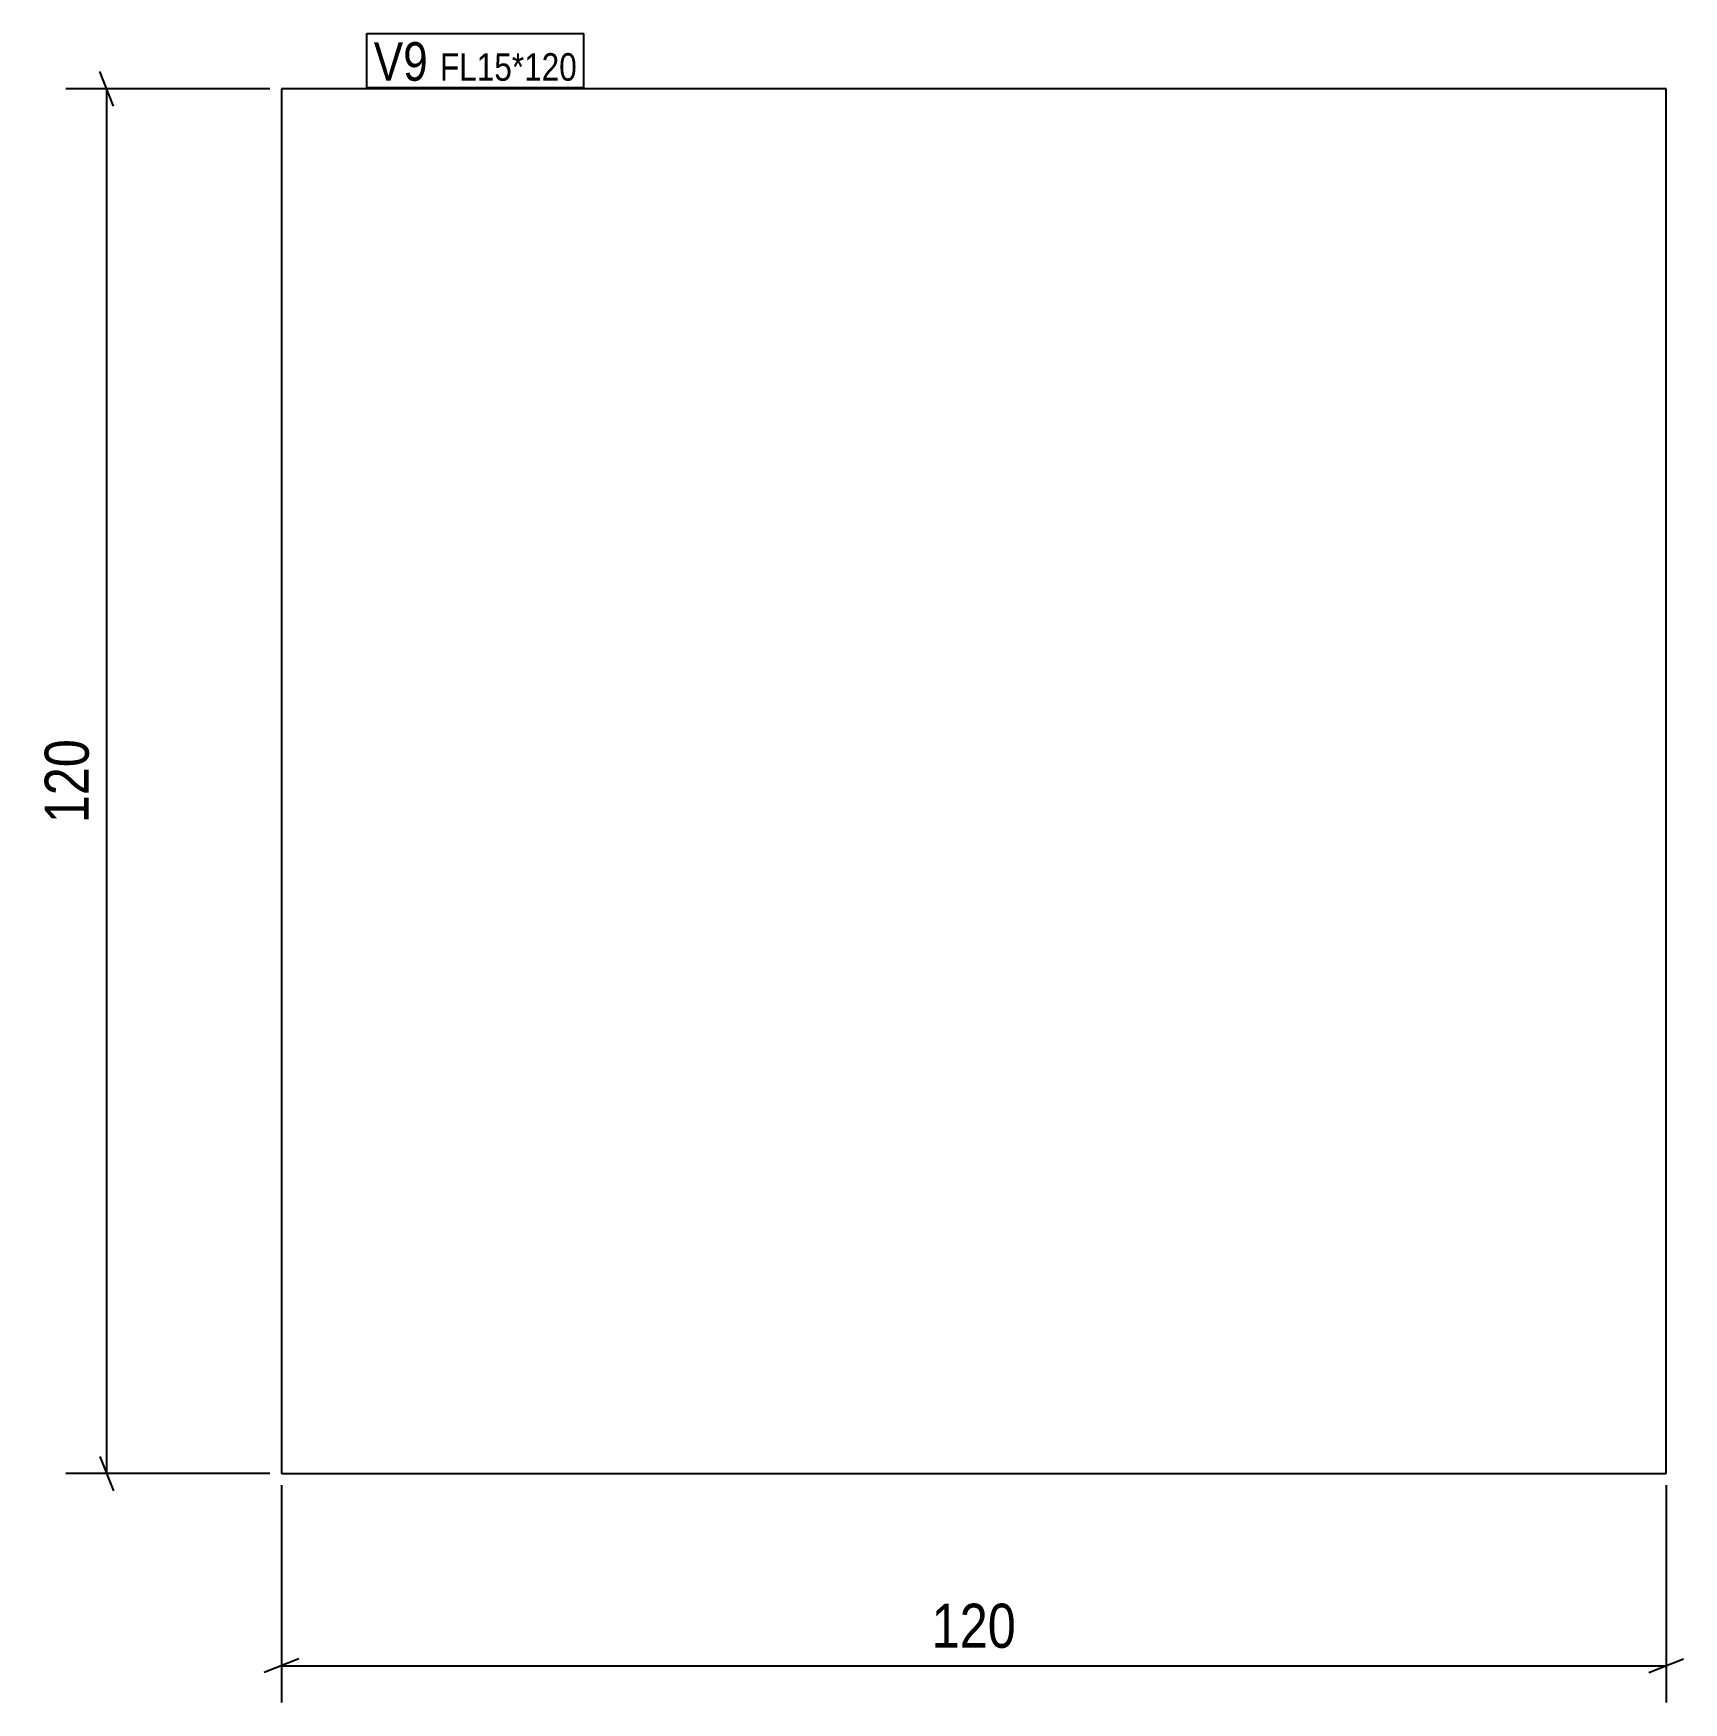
# Model space of a CAD drawing. Header units: millimetres. Extents: x 2 to 145, y 3 to 148.
import ezdxf

# ---------------------------------------------------------------- set-up
doc = ezdxf.new("R2010")
doc.units = ezdxf.units.MM
for name, color, linetype in [('MÅLSÆTNING', 7, 'Continuous'), ('STÅL', 7, 'Continuous'), ('TEKST', 7, 'Continuous')]:
    doc.layers.add(name, color=color, linetype=linetype)
doc.styles.add('Arial Narrow', font='ARIALN.TTF', dxfattribs={"height": 0.2})

msp = doc.modelspace()

# ---------------------------------------------------------------- linework, layer by layer
at = {"layer": 'MÅLSÆTNING', "color": 7, "linetype": 'Continuous'}
for p, q in [((9.15, 141.34), (7.95, 144.34)), ((22.69, 142.84), (5, 142.84)), ((8.55, 22.84), (8.55, 142.84)), ((7.95, 24.34), (9.15, 21.34)), ((22.69, 22.84), (5, 22.84)), ((23.69, 21.84), (23.69, 3)), ((143.69, 21.84), (143.69, 3)), ((25.19, 6.8), (22.19, 5.6)), ((23.69, 6.2), (143.69, 6.2)), ((142.19, 5.6), (145.19, 6.8))]:
    msp.add_line(p, q, dxfattribs=at)
at = {"layer": 'STÅL', "color": 2, "linetype": 'Continuous'}
for p, q in [((143.69, 142.84), (23.69, 142.84)), ((23.69, 142.84), (23.69, 22.84)), ((143.69, 22.84), (143.69, 142.84)), ((23.69, 22.84), (143.69, 22.84))]:
    msp.add_line(p, q, dxfattribs=at)

# ---------------------------------------------------------------- wipeouts: each hides what was drawn before it
at = {"color": 0}
for points in [[(7.8, 87.3), (2.2, 87.3), (2.2, 78.39), (7.8, 78.39)], [(88.15, 6.95), (88.15, 12.55), (79.23, 12.55), (79.23, 6.95)]]:
    msp.add_wipeout(points, dxfattribs=at).dxf.layer = 'MÅLSÆTNING'

# ---------------------------------------------------------------- next in the draw order: texts
at = {"layer": 'MÅLSÆTNING', "color": 3, "style": 'Arial Narrow'}
msp.add_text('120', height=3.818, rotation=90.0002, dxfattribs=at).set_placement((7, 79.19))
msp.add_text('120', height=3.818, dxfattribs=at).set_placement((80.03, 7.75))

# ---------------------------------------------------------------- next in the draw order: wipeouts: each hides what was drawn before it
at = {"color": 0}
for points in [[(36.38, 143.54), (36.38, 147.04), (31.69, 147.04), (31.69, 143.54)], [(49.31, 143.54), (49.31, 146.04), (37.43, 146.04), (37.43, 143.54)]]:
    msp.add_wipeout(points, dxfattribs=at).dxf.layer = 'TEKST'

# ---------------------------------------------------------------- next in the draw order: wipeouts: each hides what was drawn before it
for points in [[(36.38, 143.54), (36.38, 147.04), (31.69, 147.04), (31.69, 143.54)], [(49.31, 143.54), (49.31, 146.04), (37.43, 146.04), (37.43, 143.54)]]:
    msp.add_wipeout(points, dxfattribs=at).dxf.layer = 'TEKST'

# ---------------------------------------------------------------- next in the draw order: linework, layer by layer
at = {"layer": 'TEKST', "color": 7, "linetype": 'Continuous'}
for p, q in [((31.09, 147.64), (49.91, 147.64)), ((31.09, 142.94), (31.09, 147.64)), ((49.91, 142.94), (49.91, 147.64)), ((31.09, 142.94), (49.91, 142.94))]:
    msp.add_line(p, q, dxfattribs=at)

# ---------------------------------------------------------------- next in the draw order: texts
at = {"layer": 'TEKST', "color": 3, "style": 'Arial Narrow'}
for s, height, p in [('V9', 3.34, (31.69, 143.54)), ('FL15*120', 2.386, (37.43, 143.54))]:
    msp.add_text(s, height=height, dxfattribs=at).set_placement(p)

doc.saveas('drawing.dxf')
